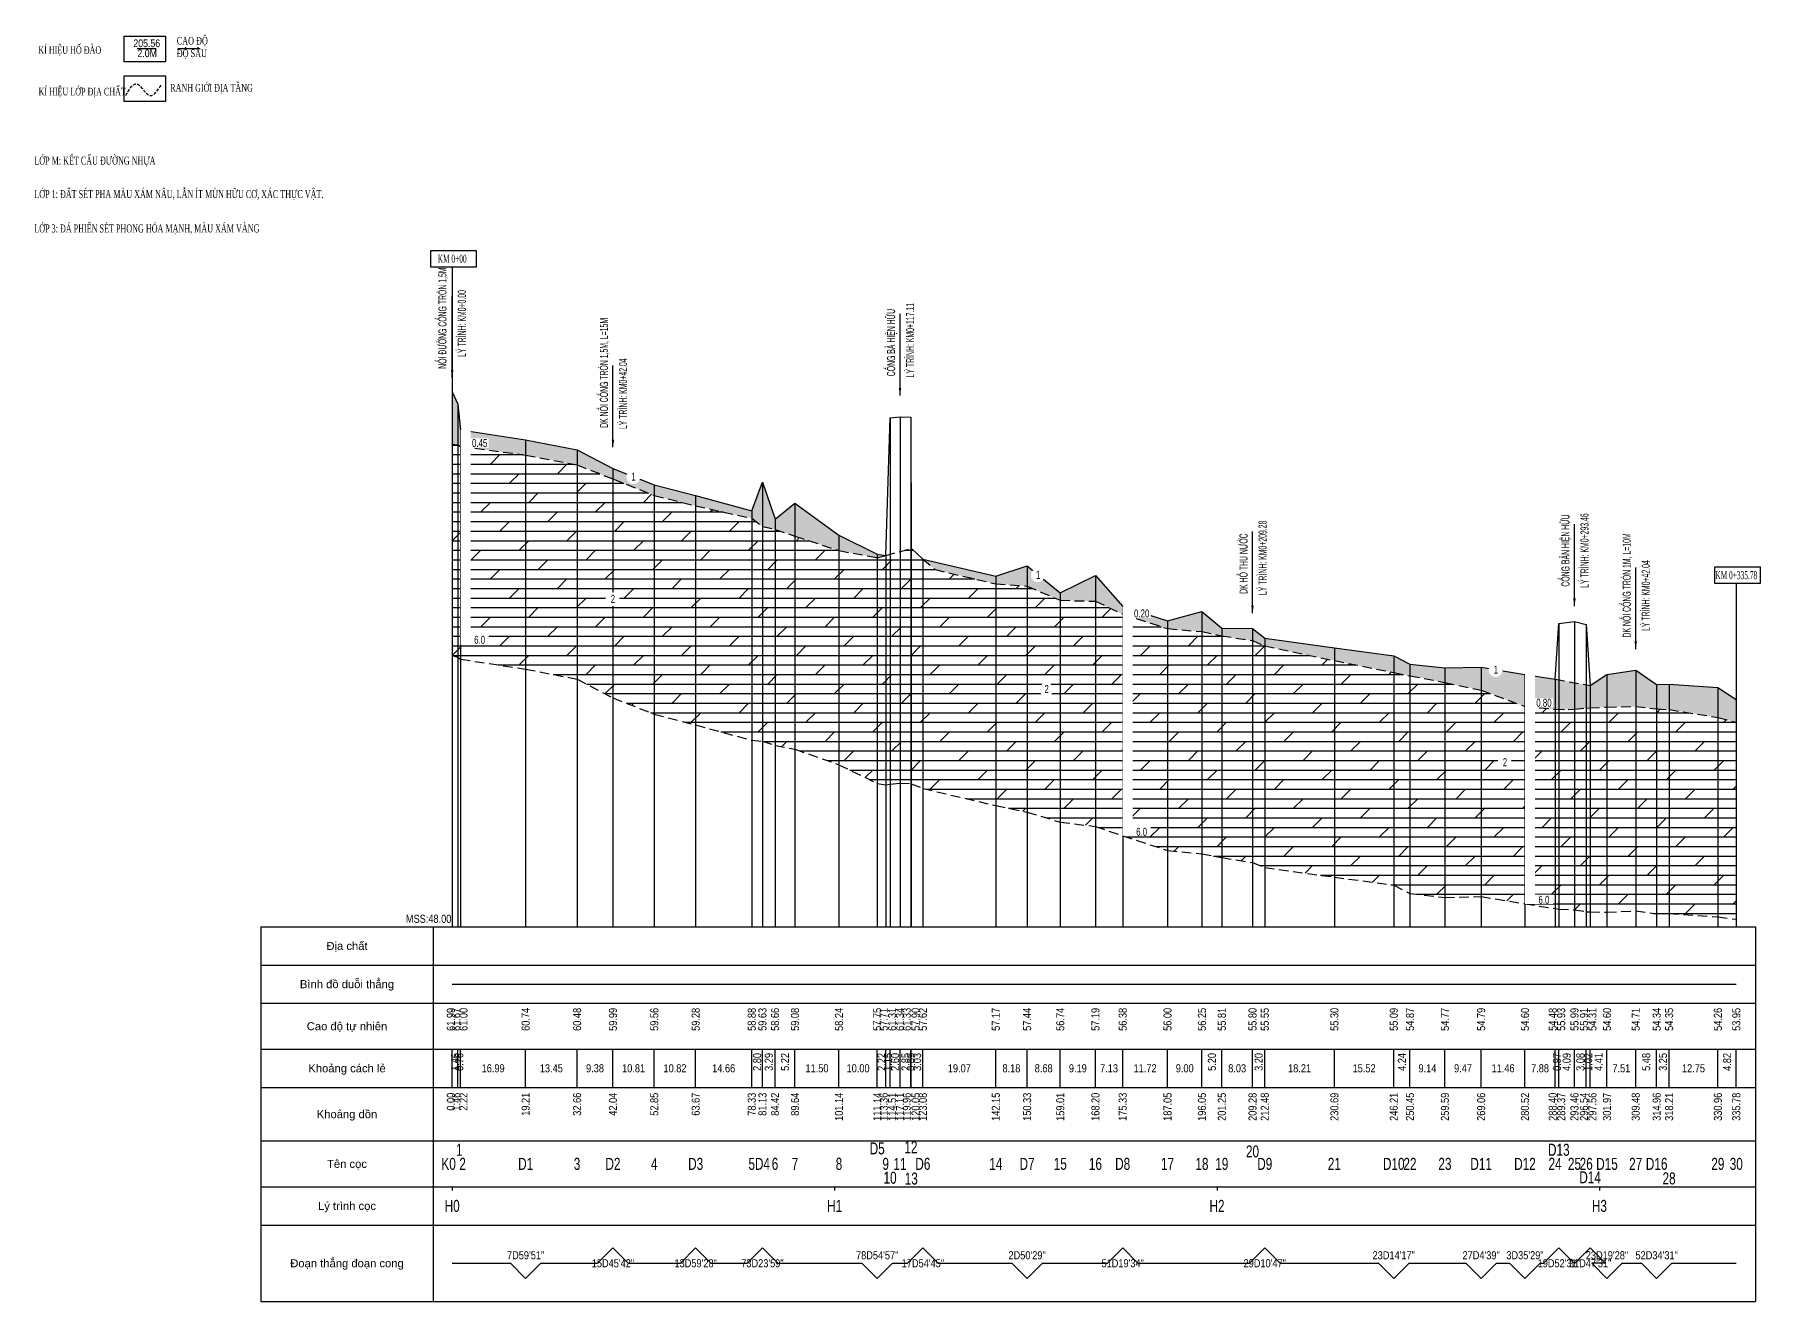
# Model space of a CAD drawing. Header units: metres. Extents: x 2360 to 4597, y 3667 to 5085.
# Drawn here: x 3436.4 to 3887.8, y 4629.7 to 4961 of the extents above; entities that cross this region are included whole.
import ezdxf
from ezdxf.enums import TextEntityAlignment as Align

# ---------------------------------------------------------------- set-up
doc = ezdxf.new("R2010")
doc.units = ezdxf.units.M
doc.header["$MEASUREMENT"] = 0
doc.set_wipeout_variables(frame=1)
doc.linetypes.add('DASHED', pattern=[0.75, 0.5, -0.25])
doc.linetypes.add('HIDDEN', pattern=[0.375, 0.25, -0.125])
for name, color, linetype in [('DIA CHAT', 9, 'Continuous'), ('Dia-Chat', 8, 'Continuous'), ('DO', 1, 'Continuous'), ('DONG', 8, 'Continuous'), ('ENTKHIEULT', 3, 'Continuous'), ('Tieu-De', 4, 'Continuous'), ('XANH', 3, 'Continuous'), ('XANH_SAM', 5, 'Continuous')]:
    doc.layers.add(name, color=color, linetype=linetype)
doc.layers.add('T - Thay', color=255, linetype='Continuous', lineweight=18)
doc.styles.add('BINHDO', font='VHARIALN.TTF', dxfattribs={"width": 0.6})
doc.styles.add('in-dam', font='VHARIALN.TTF', dxfattribs={"width": 0.8, "height": 4.2})
doc.styles.add('NT-1', font='vntimeh.shx', dxfattribs={"width": 0.55})
doc.styles.get("Standard").update_dxf_attribs({"font": 'VHARIALN.TTF', "height": 2})
doc.styles.add('sty-1', font='VHARIALN.TTF', dxfattribs={"height": 4.2})
doc.styles.add('STYLE1', font='VNARIAL.TTF')
doc.styles.add('TDHEADER', font='VNARIAL.TTF', dxfattribs={"width": 0.7, "height": 2})
doc.dimstyles.get("Standard").update_dxf_attribs({"dimtxt": 0.18, "dimasz": 0.18, "dimexe": 0.18, "dimexo": 0.0625, "dimgap": 0.09, "dimtad": 0, "dimtih": 1, "dimtoh": 1, "dimdec": 4, "dimzin": 0, "dimdsep": 46, "dimtxsty": 'Standard', "dimcen": 0.09, "dimadec": 0, "dimazin": 0, "dimtfac": 1, "dimtdec": 4, "dimtofl": 0, "dimtmove": 0, "dimatfit": 3, "dimfxl": 1, "dimtolj": 1, "dimtzin": 0, "dimarcsym": 0})

msp = doc.modelspace()

# ---------------------------------------------------------------- hatches: boundary and pattern name
at = {"layer": 'Dia-Chat'}
h = msp.add_hatch(dxfattribs=at)
h.set_pattern_fill('GRASS', color=8, scale=1.5, style=0)
h.set_pattern_definition([(90, (3545.6581, 4853.8812), (-1.06066, 1.06066), [0.28125, -1.84007]), (45, (3545.658, 4853.8812), (-1.06066, 1.06066), [0.28125, -1.21875]), (135, (3545.658, 4853.8812), (-1.06066, -1.06066), [0.28125, -1.21875])])
h.paths.add_polyline_path([(3646.798, 4826.054), (3656.798, 4824.203), (3659.018, 4824.754), (3656.798, 4825.154), (3646.798, 4830.054), (3635.298, 4838.454), (3630.078, 4834.254), (3626.788, 4843.954), (3623.988, 4836.454), (3609.328, 4840.454), (3598.508, 4843.254), (3587.698, 4847.554), (3578.318, 4852.454), (3564.868, 4855.054), (3547.878, 4857.654), (3547.118, 4864.354), (3545.658, 4867.554), (3545.658, 4853.881), (3547.118, 4853.681), (3547.878, 4853.305), (3564.868, 4851.054), (3578.318, 4848.454), (3587.698, 4844.806), (3598.508, 4840.49), (3609.328, 4837.774), (3623.988, 4834.502), (3626.788, 4832.393), (3630.078, 4831.612), (3635.298, 4829.849)])
h = msp.add_hatch(dxfattribs=at)
h.set_pattern_fill('DOLMIT', color=8, scale=10, style=0)
h.set_pattern_definition([(0, (3545.658, 4798.6522), (0, 2.5), []), (45, (3545.658, 4798.652), (-5, 5), [3.53553, -7.07108])])
h.paths.add_polyline_path([(3687.808, 4759.354), (3695.988, 4757.64), (3704.668, 4755.054), (3713.858, 4753.915), (3720.988, 4751.454), (3732.708, 4747.654), (3741.708, 4746.722), (3746.908, 4745.754), (3754.938, 4744.473), (3758.138, 4743.154), (3776.348, 4740.654), (3791.868, 4738.554), (3796.108, 4736.354), (3805.248, 4735.354), (3814.718, 4735.554), (3826.178, 4733.654), (3834.058, 4732.454), (3835.028, 4732.232), (3839.118, 4732.126), (3842.198, 4731.601), (3843.218, 4731.541), (3847.628, 4731.476), (3855.138, 4731.842), (3860.618, 4731.054), (3863.868, 4731.154), (3876.618, 4730.254), (3881.438, 4729.612), (3881.438, 4781.154), (3876.618, 4782.444), (3863.868, 4784.471), (3860.618, 4784.704), (3855.138, 4785.264), (3847.628, 4785.143), (3843.218, 4784.896), (3842.198, 4784.844), (3839.118, 4784.619), (3837.515, 4784.521), (3834.058, 4784.556), (3826.178, 4785.306), (3814.718, 4789.554), (3805.248, 4791.561), (3796.108, 4793.299), (3791.868, 4794.195), (3776.348, 4797.271), (3758.138, 4801.154), (3754.938, 4802.523), (3746.908, 4803.754), (3741.708, 4804.874), (3732.708, 4805.654), (3720.988, 4809.454), (3713.858, 4812.813), (3704.668, 4813.054), (3695.988, 4816.749), (3687.808, 4817.354), (3671.917, 4821.104), (3668.738, 4823.854), (3665.708, 4826.654), (3659.018, 4824.754), (3656.798, 4824.203), (3646.798, 4826.054), (3635.298, 4829.849), (3630.078, 4831.612), (3626.788, 4832.393), (3623.988, 4834.502), (3609.328, 4837.774), (3598.508, 4840.49), (3587.698, 4844.806), (3578.318, 4848.454), (3564.868, 4851.054), (3547.878, 4853.305), (3547.118, 4853.681), (3545.658, 4853.881), (3545.658, 4798.652), (3547.118, 4798.172), (3547.878, 4797.654), (3564.868, 4795.054), (3578.318, 4792.454), (3587.698, 4787.554), (3598.508, 4783.254), (3609.328, 4780.454), (3623.988, 4776.454), (3626.788, 4776.216), (3630.078, 4775.059), (3635.298, 4774.105), (3646.798, 4770.054), (3656.798, 4765.154), (3659.018, 4764.754), (3660.168, 4764.996), (3662.768, 4765.253), (3665.62, 4765.124), (3668.738, 4763.854)])
h = msp.add_hatch(dxfattribs=at)
h.set_pattern_fill('GRASS', color=8, scale=1.5, style=0)
h.paths.add_polyline_path([(3834.058, 4792.454), (3826.178, 4793.654), (3814.718, 4795.554), (3805.248, 4795.354), (3796.108, 4796.354), (3791.868, 4798.554), (3776.348, 4800.654), (3758.138, 4803.154), (3754.938, 4805.654), (3746.908, 4805.754), (3741.708, 4810.154), (3732.708, 4807.654), (3720.988, 4811.454), (3713.858, 4819.554), (3704.668, 4815.054), (3695.988, 4822.054), (3687.808, 4819.354), (3668.738, 4823.854), (3671.917, 4821.104), (3687.808, 4817.354), (3695.988, 4816.749), (3704.668, 4813.054), (3713.858, 4812.813), (3720.988, 4809.454), (3732.708, 4805.654), (3741.708, 4804.874), (3746.908, 4803.754), (3754.938, 4802.523), (3758.138, 4801.154), (3776.348, 4797.271), (3791.868, 4794.195), (3796.108, 4793.299), (3805.248, 4791.561), (3814.718, 4789.554), (3826.178, 4785.306), (3834.058, 4784.556), (3837.515, 4784.521), (3839.118, 4784.619), (3842.198, 4784.844), (3843.218, 4784.896), (3847.628, 4785.143), (3855.138, 4785.264), (3860.618, 4784.704), (3863.868, 4784.471), (3876.618, 4782.444), (3881.438, 4781.154), (3881.438, 4787.154), (3876.618, 4790.254), (3863.868, 4791.154), (3860.618, 4791.054), (3855.138, 4794.754), (3847.628, 4793.654), (3843.218, 4790.754)])

# ---------------------------------------------------------------- linework, layer by layer
at = {"layer": 'Dia-Chat', "color": 4}
for points in [[(3459.845, 4960.582), (3470.7, 4960.582), (3470.7, 4953.898), (3459.845, 4953.898)], [(3459.845, 4950.203), (3470.7, 4950.203), (3470.7, 4943.518), (3459.845, 4943.518)]]:
    msp.add_lwpolyline(points, close=True, dxfattribs=at)
at = {"layer": 'Dia-Chat'}
msp.add_lwpolyline([(3463.26, 4957.418), (3468.255, 4957.418)], dxfattribs=at)
at = {"layer": 'Dia-Chat', "color": 4}
msp.add_lwpolyline([(3473.954, 4957.373), (3479.746, 4957.373)], dxfattribs=at)
at = {"layer": 'Dia-Chat', "color": 1}
msp.add_lwpolyline([(3545.658, 4867.554), (3547.118, 4864.354), (3547.118, 4864.354), (3547.878, 4857.654), (3547.878, 4857.654), (3564.868, 4855.054), (3564.868, 4855.054), (3578.318, 4852.454), (3578.318, 4852.454), (3587.698, 4847.554), (3587.698, 4847.554), (3598.508, 4843.254), (3598.508, 4843.254), (3609.328, 4840.454), (3609.328, 4840.454), (3623.988, 4836.454), (3623.988, 4836.454), (3626.788, 4843.954), (3626.788, 4843.954), (3630.078, 4834.254), (3630.078, 4834.254), (3635.298, 4838.454), (3635.298, 4838.454), (3646.798, 4830.054), (3646.798, 4830.054), (3656.798, 4825.154), (3656.798, 4825.154), (3659.018, 4824.754), (3659.018, 4824.754), (3660.168, 4860.754), (3660.168, 4860.754), (3662.768, 4861.054), (3662.768, 4861.054), (3665.618, 4860.954), (3665.618, 4860.954), (3665.708, 4826.654), (3665.708, 4826.654), (3668.738, 4823.854), (3668.738, 4823.854), (3687.808, 4819.354), (3687.808, 4819.354), (3695.988, 4822.054), (3695.988, 4822.054), (3704.668, 4815.054), (3704.668, 4815.054), (3713.858, 4819.554), (3713.858, 4819.554), (3720.988, 4811.454), (3720.988, 4811.454), (3732.708, 4807.654), (3732.708, 4807.654), (3741.708, 4810.154), (3741.708, 4810.154), (3746.908, 4805.754), (3746.908, 4805.754), (3754.938, 4805.654), (3754.938, 4805.654), (3758.138, 4803.154), (3758.138, 4803.154), (3776.348, 4800.654), (3776.348, 4800.654), (3791.868, 4798.554), (3791.868, 4798.554), (3796.108, 4796.354), (3796.108, 4796.354), (3805.248, 4795.354), (3805.248, 4795.354), (3814.718, 4795.554), (3814.718, 4795.554), (3826.178, 4793.654), (3826.178, 4793.654), (3834.058, 4792.454), (3834.058, 4792.454), (3835.028, 4806.954), (3835.028, 4806.954), (3839.118, 4807.554), (3839.118, 4807.554), (3842.198, 4806.754), (3842.198, 4806.754), (3843.218, 4790.754), (3843.218, 4790.754), (3847.628, 4793.654), (3847.628, 4793.654), (3855.138, 4794.754), (3855.138, 4794.754), (3860.618, 4791.054), (3860.618, 4791.054), (3863.868, 4791.154), (3863.868, 4791.154), (3876.618, 4790.254), (3876.618, 4790.254), (3881.438, 4787.154)], dxfattribs=at)
at = {"layer": 'Dia-Chat', "color": 8, "linetype": 'HIDDEN', "ltscale": 10}
for points in [[(3545.658, 4853.881), (3547.118, 4853.681), (3547.118, 4853.681), (3547.878, 4853.305), (3547.878, 4853.305), (3564.868, 4851.054), (3564.868, 4851.054), (3578.318, 4848.454), (3578.318, 4848.454), (3587.698, 4844.806), (3587.698, 4844.806), (3598.508, 4840.49), (3598.508, 4840.49), (3609.328, 4837.774), (3609.328, 4837.774), (3623.988, 4834.502), (3623.988, 4834.502), (3626.788, 4832.393), (3626.788, 4832.393), (3630.078, 4831.612), (3630.078, 4831.612), (3635.298, 4829.849), (3635.298, 4829.849), (3646.798, 4826.054), (3646.798, 4826.054), (3656.798, 4824.203), (3656.798, 4824.203), (3659.018, 4824.754)], [(3659.018, 4824.754), (3665.708, 4826.654)], [(3668.738, 4823.854), (3668.738, 4823.854), (3671.917, 4821.104), (3671.917, 4821.104), (3687.808, 4817.354), (3687.808, 4817.354), (3695.988, 4816.749), (3695.988, 4816.749), (3704.668, 4813.054), (3704.668, 4813.054), (3713.858, 4812.813), (3713.858, 4812.813), (3720.988, 4809.454), (3720.988, 4809.454), (3732.708, 4805.654), (3732.708, 4805.654), (3741.708, 4804.874), (3741.708, 4804.874), (3746.908, 4803.754), (3746.908, 4803.754), (3754.938, 4802.523), (3754.938, 4802.523), (3758.138, 4801.154), (3758.138, 4801.154), (3776.348, 4797.271), (3776.348, 4797.271), (3791.868, 4794.195), (3791.868, 4794.195), (3796.108, 4793.299), (3796.108, 4793.299), (3805.248, 4791.561), (3814.718, 4789.554), (3814.718, 4789.554), (3826.178, 4785.306), (3826.178, 4785.306), (3834.058, 4784.556), (3834.058, 4784.556), (3837.515, 4784.521), (3837.515, 4784.521), (3839.118, 4784.619), (3839.118, 4784.619), (3842.198, 4784.844), (3842.198, 4784.844), (3843.218, 4784.896), (3843.218, 4784.896), (3847.628, 4785.143), (3847.628, 4785.143), (3855.138, 4785.264), (3855.138, 4785.264), (3860.618, 4784.704), (3860.618, 4784.704), (3863.868, 4784.471), (3863.868, 4784.471), (3876.618, 4782.444), (3876.618, 4782.444), (3881.438, 4781.154)], [(3545.658, 4798.652), (3547.118, 4798.172), (3547.118, 4798.172), (3547.878, 4797.654), (3547.878, 4797.654), (3564.868, 4795.054), (3564.868, 4795.054), (3578.318, 4792.454), (3578.318, 4792.454), (3587.698, 4787.554), (3587.698, 4787.554), (3598.508, 4783.254), (3598.508, 4783.254), (3609.328, 4780.454), (3609.328, 4780.454), (3623.988, 4776.454), (3623.988, 4776.454), (3626.788, 4776.216), (3626.788, 4776.216), (3630.078, 4775.059), (3630.078, 4775.059), (3635.298, 4774.105), (3635.298, 4774.105), (3646.798, 4770.054), (3646.798, 4770.054), (3656.798, 4765.154), (3656.798, 4765.154), (3659.018, 4764.754), (3659.018, 4764.754), (3660.168, 4764.996), (3660.168, 4764.996), (3662.768, 4765.253), (3662.768, 4765.253), (3665.618, 4765.124), (3665.618, 4765.124), (3665.708, 4765.088), (3665.708, 4765.088), (3668.738, 4763.854), (3668.738, 4763.854), (3687.808, 4759.354), (3687.808, 4759.354), (3695.988, 4757.64), (3695.988, 4757.64), (3704.668, 4755.054), (3704.668, 4755.054), (3713.858, 4753.915), (3713.858, 4753.915), (3720.988, 4751.454), (3720.988, 4751.454), (3732.708, 4747.654), (3732.708, 4747.654), (3741.708, 4746.722), (3741.708, 4746.722), (3746.908, 4745.754), (3746.908, 4745.754), (3754.938, 4744.473), (3754.938, 4744.473), (3758.138, 4743.154), (3758.138, 4743.154), (3776.348, 4740.654), (3776.348, 4740.654), (3791.868, 4738.554), (3791.868, 4738.554), (3796.108, 4736.354), (3796.108, 4736.354), (3805.248, 4735.354), (3805.248, 4735.354), (3814.718, 4735.554), (3814.718, 4735.554), (3826.178, 4733.654), (3826.178, 4733.654), (3834.058, 4732.454), (3834.058, 4732.454), (3835.028, 4732.232), (3835.028, 4732.232), (3839.118, 4732.126), (3839.118, 4732.126), (3842.198, 4731.601), (3842.198, 4731.601), (3843.218, 4731.541), (3843.218, 4731.541), (3847.628, 4731.476), (3847.628, 4731.476), (3855.138, 4731.842), (3855.138, 4731.842), (3860.618, 4731.054), (3860.618, 4731.054), (3863.868, 4731.154), (3863.868, 4731.154), (3876.618, 4730.254), (3876.618, 4730.254), (3881.438, 4729.612)], [(3834.058, 4792.454), (3843.218, 4790.754)]]:
    msp.add_lwpolyline(points, dxfattribs=at)
at = {"layer": 'Dia-Chat', "color": 30, "linetype": 'DASHED', "ltscale": 1.5}
msp.add_spline([(3460.303, 4945.116), (3463.23, 4948.107), (3466.489, 4945.116), (3469.682, 4948.041)], degree=3, dxfattribs=at)
at = {"layer": 'DO', "color": 1}
msp.add_line((3545.658, 4712.654), (3881.438, 4712.654), dxfattribs=at)
at = {"layer": 'DONG', "color": 8}
for p, q in [((3545.658, 4867.554), (3545.658, 4727.654)), ((3547.118, 4864.354), (3547.118, 4727.654)), ((3660.168, 4860.754), (3660.168, 4727.654)), ((3662.768, 4861.054), (3662.768, 4727.654)), ((3665.618, 4860.954), (3665.618, 4727.654)), ((3547.878, 4857.654), (3547.878, 4727.654)), ((3564.868, 4855.054), (3564.868, 4727.654)), ((3578.318, 4852.454), (3578.318, 4727.654)), ((3587.698, 4847.554), (3587.698, 4727.654)), ((3598.508, 4843.254), (3598.508, 4727.654)), ((3626.788, 4843.954), (3626.788, 4727.654)), ((3609.328, 4840.454), (3609.328, 4727.654)), ((3635.298, 4838.454), (3635.298, 4727.654)), ((3623.988, 4836.454), (3623.988, 4727.654)), ((3630.078, 4834.254), (3630.078, 4727.654)), ((3646.798, 4830.054), (3646.798, 4727.654)), ((3656.798, 4825.154), (3656.798, 4727.654)), ((3659.018, 4824.754), (3659.018, 4727.654)), ((3665.708, 4826.654), (3665.708, 4727.654)), ((3668.738, 4823.854), (3668.738, 4727.654)), ((3695.988, 4822.054), (3695.988, 4727.654)), ((3687.808, 4819.354), (3687.808, 4727.654)), ((3713.858, 4819.554), (3713.858, 4727.654)), ((3704.668, 4815.054), (3704.668, 4727.654)), ((3720.988, 4811.454), (3720.988, 4727.654)), ((3732.708, 4807.654), (3732.708, 4727.654)), ((3741.708, 4810.154), (3741.708, 4727.654)), ((3835.028, 4806.954), (3835.028, 4727.654)), ((3839.118, 4807.554), (3839.118, 4727.654)), ((3842.198, 4806.754), (3842.198, 4727.654)), ((3746.908, 4805.754), (3746.908, 4727.654)), ((3754.938, 4805.654), (3754.938, 4727.654)), ((3758.138, 4803.154), (3758.138, 4727.654)), ((3776.348, 4800.654), (3776.348, 4727.654)), ((3791.868, 4798.554), (3791.868, 4727.654)), ((3796.108, 4796.354), (3796.108, 4727.654)), ((3805.248, 4795.354), (3805.248, 4727.654)), ((3814.718, 4795.554), (3814.718, 4727.654)), ((3826.178, 4793.654), (3826.178, 4727.654)), ((3847.628, 4793.654), (3847.628, 4727.654)), ((3855.138, 4794.754), (3855.138, 4727.654)), ((3834.058, 4792.454), (3834.058, 4727.654)), ((3843.218, 4790.754), (3843.218, 4727.654)), ((3860.618, 4791.054), (3860.618, 4727.654)), ((3863.868, 4791.154), (3863.868, 4727.654)), ((3876.618, 4790.254), (3876.618, 4727.654)), ((3881.438, 4787.154), (3881.438, 4727.654))]:
    msp.add_line(p, q, dxfattribs=at)
at = {"layer": 'ENTKHIEULT'}
for p, q in [((3545.658, 4900.294), (3545.658, 4796.695)), ((3881.438, 4817.532), (3881.438, 4727.654))]:
    msp.add_line(p, q, dxfattribs=at)
for points in [[(3551.985, 4900.294), (3551.985, 4904.494), (3540.001, 4904.494), (3540.001, 4900.294)], [(3887.765, 4817.532), (3887.765, 4821.732), (3875.781, 4821.732), (3875.781, 4817.532)]]:
    msp.add_lwpolyline(points, close=True, dxfattribs=at)
at = {"layer": 'XANH', "color": 3}
for p, q in [((3495.658, 4727.654), (3886.438, 4727.654)), ((3495.658, 4727.654), (3886.438, 4727.654)), ((3495.658, 4727.654), (3495.658, 4629.654)), ((3540.658, 4727.654), (3540.658, 4629.654)), ((3886.438, 4727.654), (3886.438, 4629.654)), ((3495.658, 4717.654), (3886.438, 4717.654)), ((3495.658, 4707.654), (3886.438, 4707.654)), ((3495.658, 4695.654), (3886.438, 4695.654)), ((3545.658, 4685.654), (3545.658, 4695.654)), ((3547.118, 4685.654), (3547.118, 4695.654)), ((3547.878, 4685.654), (3547.878, 4695.654)), ((3564.868, 4685.654), (3564.868, 4695.654)), ((3578.318, 4685.654), (3578.318, 4695.654)), ((3587.698, 4685.654), (3587.698, 4695.654)), ((3598.508, 4685.654), (3598.508, 4695.654)), ((3609.328, 4685.654), (3609.328, 4695.654)), ((3623.988, 4685.654), (3623.988, 4695.654)), ((3626.788, 4685.654), (3626.788, 4695.654)), ((3630.078, 4685.654), (3630.078, 4695.654)), ((3635.298, 4685.654), (3635.298, 4695.654)), ((3646.798, 4685.654), (3646.798, 4695.654)), ((3656.798, 4685.654), (3656.798, 4695.654)), ((3659.018, 4685.654), (3659.018, 4695.654)), ((3660.168, 4685.654), (3660.168, 4695.654)), ((3662.768, 4685.654), (3662.768, 4695.654)), ((3665.618, 4685.654), (3665.618, 4695.654)), ((3665.708, 4685.654), (3665.708, 4695.654)), ((3668.738, 4685.654), (3668.738, 4695.654)), ((3687.808, 4685.654), (3687.808, 4695.654)), ((3695.988, 4685.654), (3695.988, 4695.654)), ((3704.668, 4685.654), (3704.668, 4695.654)), ((3713.858, 4685.654), (3713.858, 4695.654)), ((3720.988, 4685.654), (3720.988, 4695.654)), ((3732.708, 4685.654), (3732.708, 4695.654)), ((3741.708, 4685.654), (3741.708, 4695.654)), ((3746.908, 4685.654), (3746.908, 4695.654)), ((3754.938, 4685.654), (3754.938, 4695.654)), ((3758.138, 4685.654), (3758.138, 4695.654)), ((3776.348, 4685.654), (3776.348, 4695.654)), ((3791.868, 4685.654), (3791.868, 4695.654)), ((3796.108, 4685.654), (3796.108, 4695.654)), ((3805.248, 4685.654), (3805.248, 4695.654)), ((3814.718, 4685.654), (3814.718, 4695.654)), ((3826.178, 4685.654), (3826.178, 4695.654)), ((3834.058, 4685.654), (3834.058, 4695.654)), ((3835.028, 4685.654), (3835.028, 4695.654)), ((3839.118, 4685.654), (3839.118, 4695.654)), ((3842.198, 4685.654), (3842.198, 4695.654)), ((3843.218, 4685.654), (3843.218, 4695.654)), ((3847.628, 4685.654), (3847.628, 4695.654)), ((3855.138, 4685.654), (3855.138, 4695.654)), ((3860.618, 4685.654), (3860.618, 4695.654)), ((3863.868, 4685.654), (3863.868, 4695.654)), ((3876.618, 4685.654), (3876.618, 4695.654)), ((3881.438, 4685.654), (3881.438, 4695.654)), ((3495.658, 4685.654), (3886.438, 4685.654)), ((3495.658, 4671.654), (3886.438, 4671.654)), ((3495.658, 4659.654), (3886.438, 4659.654)), ((3495.658, 4649.654), (3886.438, 4649.654)), ((3495.658, 4629.654), (3886.438, 4629.654))]:
    msp.add_line(p, q, dxfattribs=at)
msp.add_lwpolyline([(3495.658, 4727.654), (3495.658, 4717.654), (3495.658, 4707.654), (3495.658, 4695.654), (3495.658, 4685.654), (3495.658, 4671.654), (3495.658, 4659.654), (3495.658, 4649.654), (3495.658, 4629.654)], dxfattribs=at)
at = {"layer": 'XANH_SAM'}
for p, q in [((3545.658, 4659.654), (3545.658, 4658.654)), ((3645.658, 4659.654), (3645.658, 4658.654)), ((3745.658, 4659.654), (3745.658, 4658.654)), ((3845.658, 4659.654), (3845.658, 4658.654))]:
    msp.add_line(p, q, dxfattribs=at)
at = {"layer": 'XANH_SAM', "color": 5}
msp.add_lwpolyline([(3545.658, 4639.654), (3545.658, 4639.654), (3560.868, 4639.654), (3564.868, 4635.654), (3568.868, 4639.654), (3583.698, 4639.654), (3587.698, 4643.654), (3591.698, 4639.654), (3605.328, 4639.654), (3609.328, 4643.654), (3613.328, 4639.654), (3622.788, 4639.654), (3626.788, 4643.654), (3630.788, 4639.654), (3652.798, 4639.654), (3656.798, 4635.654), (3660.798, 4639.654), (3664.738, 4639.654), (3668.738, 4643.654), (3672.738, 4639.654), (3691.988, 4639.654), (3695.988, 4635.654), (3699.988, 4639.654), (3716.988, 4639.654), (3720.988, 4643.654), (3724.988, 4639.654), (3754.138, 4639.654), (3758.138, 4643.654), (3762.138, 4639.654), (3787.868, 4639.654), (3791.868, 4635.654), (3795.868, 4639.654), (3810.718, 4639.654), (3814.718, 4635.654), (3818.718, 4639.654), (3822.178, 4639.654), (3826.178, 4635.654), (3830.178, 4639.654), (3831.028, 4639.654), (3835.028, 4643.654), (3839.028, 4639.654), (3839.218, 4639.654), (3843.218, 4643.654), (3847.218, 4639.654), (3843.628, 4639.654), (3847.628, 4635.654), (3851.628, 4639.654), (3856.618, 4639.654), (3860.618, 4635.654), (3864.618, 4639.654), (3881.438, 4639.654), (3881.438, 4639.654)], dxfattribs=at)

# ---------------------------------------------------------------- texts
at = {"layer": 'Dia-Chat', "color": 4, "style": 'NT-1', "width": 0.6}
for s, p in [('kÝ hiÖu hè ®µo', (3437.44, 4955.996)), ('kÝ hiÖu líp ®Þa chÊt', (3437.495, 4945.117))]:
    msp.add_text(s, height=2, dxfattribs=at).set_placement(p)
msp.add_text('ranh giíi ®Þa tÇng', height=2, dxfattribs=at).set_placement((3482.741, 4947.219), align=Align.MIDDLE)
at = {"layer": 'Dia-Chat', "color": 4, "style": 'NT-1', "width": 0.55}
for s, p in [('líp m: kÕt cÊu §¦êNG nhùa', (3436.396, 4929.108)), ('LíP 1: ®Êt sÐt pha mµu X¸M N¢U, lÉn Ýt MïN H÷u C¥, X¸C THùC VËT.', (3436.396, 4920.366)), ('líp 3: ®¸ phiÕn sÐt phong hãa m¹nh, mµu x¸m vµng', (3436.396, 4911.376))]:
    msp.add_text(s, height=2.1, dxfattribs=at).set_placement(p, align=Align.TOP_LEFT)
at = {"layer": 'Dia-Chat', "color": 4, "char_height": 2, "width": 57.11592, "attachment_point": 1, "line_spacing_factor": 0.6, "style": 'NT-1'}
for s, insert in [('{\\W0.7;cao ®é}', (3473.638, 4960.423)), ('{\\W0.7;®é s©u}', (3473.638, 4957.141))]:
    msp.add_mtext(s, dxfattribs=dict(at, insert=insert))
at = {"layer": 'Dia-Chat', "color": 4, "char_height": 2, "width": 57.11592, "attachment_point": 1, "style": 'sty-1'}
for s, insert in [('205.56', (3462.293, 4959.749)), ('2.0m', (3463.356, 4957.132))]:
    msp.add_mtext(s, dxfattribs=dict(at, insert=insert))
at = {"layer": 'ENTKHIEULT', "style": 'NT-1', "width": 0.5}
for s, p in [('Km 0+00', (3545.658, 4902.394)), ('Km 0+335.78', (3881.438, 4819.632))]:
    msp.add_text(s, height=2.1, dxfattribs=at).set_placement(p, align=Align.MIDDLE)
at = {"layer": 'T - Thay', "color": 140, "style": 'BINHDO', "width": 0.6}
for s, p in [('NèI §¦êNG CèNG TRßN 1,5M', (3544.153, 4873.612, -1203.64)), ('Lý TR×NH: kM0+0.00', (3549.236, 4876.731, -1203.64)), ('CèNG B¶ HIÖN H÷U', (3661.465, 4871.667, -1203.64)), ('Lý TR×NH: kM0+117.11', (3666.447, 4871.35, -1203.64)), ('DK NèI CèNG TRßN 1,5M, L=15M', (3586.395, 4858.167, -1203.64)), ('Lý TR×NH: kM0+42.04', (3591.377, 4857.85, -1203.64)), ('Lý TR×NH: kM0+209.28', (3758.617, 4814.422, -1202.64)), ('CèNG B¶N HIÖN H÷U ', (3837.815, 4816.64, -1203.64)), ('Lý TR×NH: kM0+293.46', (3842.797, 4816.322, -1203.64)), ('DK Hè THU N¦íC', (3753.635, 4814.74, -1202.64)), ('DK NèI CèNG TRßN 1M, L=10M', (3853.835, 4803.325, -1203.64)), ('Lý TR×NH: kM0+42.04', (3858.817, 4805.05, -1203.64))]:
    msp.add_text(s, height=2.1, rotation=90, dxfattribs=at).set_placement(p)
at = {"layer": 'Tieu-De', "style": 'STYLE1'}
for s, p in [('§Þa chÊt', (3518.158, 4722.654)), ('B×nh ®å duçi th¼ng', (3518.158, 4712.654)), ('Cao ®é tù nhiªn', (3518.158, 4701.654)), ('Kho¶ng c¸ch lÎ', (3518.158, 4690.654)), ('Kho¶ng dån', (3518.158, 4678.654)), ('Tªn cäc', (3518.158, 4665.654)), ('Lý tr×nh cäc', (3518.158, 4654.654)), ('§o¹n th¼ng ®o¹n cong', (3518.158, 4639.654))]:
    msp.add_text(s, height=2.1, dxfattribs=at).set_placement(p, align=Align.MIDDLE_CENTER)
at = {"layer": 'XANH'}
msp.add_text('MSS:48.00', height=2.1, dxfattribs=at).set_placement((3545.448, 4728.704), align=Align.RIGHT)
for s, p in [('61.99', (3545.306, 4706.454)), ('61.67', (3546.733, 4706.454)), ('61.00', (3548.615, 4706.454)), ('60.74', (3564.868, 4706.454)), ('60.48', (3578.318, 4706.454)), ('59.99', (3587.698, 4706.454)), ('59.56', (3598.508, 4706.454)), ('59.28', (3609.328, 4706.454)), ('58.88', (3623.988, 4706.454)), ('59.63', (3626.788, 4706.454)), ('58.66', (3630.078, 4706.454)), ('59.08', (3635.298, 4706.454)), ('58.24', (3646.798, 4706.454)), ('57.75', (3656.798, 4706.454)), ('57.71', (3658.496, 4706.454)), ('61.31', (3660.691, 4706.454)), ('61.34', (3662.768, 4706.454)), ('61.33', (3664.513, 4706.454)), ('57.90', (3666.814, 4706.454)), ('57.62', (3668.738, 4706.454)), ('57.17', (3687.808, 4706.454)), ('57.44', (3695.988, 4706.454)), ('56.74', (3704.668, 4706.454)), ('57.19', (3713.858, 4706.454)), ('56.38', (3720.988, 4706.454)), ('56.00', (3732.708, 4706.454)), ('56.25', (3741.708, 4706.454)), ('55.81', (3746.908, 4706.454)), ('55.80', (3754.938, 4706.454)), ('55.55', (3758.138, 4706.454)), ('55.30', (3776.348, 4706.454)), ('55.09', (3791.868, 4706.454)), ('54.87', (3796.108, 4706.454)), ('54.77', (3805.248, 4706.454)), ('54.79', (3814.718, 4706.454)), ('54.60', (3826.178, 4706.454)), ('54.48', (3833.437, 4706.454)), ('55.93', (3835.65, 4706.454)), ('55.99', (3839.118, 4706.454)), ('55.91', (3841.604, 4706.454)), ('54.31', (3843.812, 4706.454)), ('54.60', (3847.628, 4706.454)), ('54.71', (3855.138, 4706.454)), ('54.34', (3860.618, 4706.454)), ('54.35', (3863.868, 4706.454)), ('54.26', (3876.618, 4706.454)), ('53.95', (3881.438, 4706.454)), ('1.46', (3546.388, 4694.654)), ('0.76', (3547.498, 4694.654)), ('2.80', (3625.388, 4694.654)), ('3.29', (3628.433, 4694.654)), ('5.22', (3632.688, 4694.654)), ('2.22', (3657.908, 4694.654)), ('1.15', (3659.593, 4694.654)), ('2.60', (3661.468, 4694.654)), ('2.85', (3664.193, 4694.654)), ('0.09', (3665.663, 4694.654)), ('3.03', (3667.223, 4694.654)), ('5.20', (3744.308, 4694.654)), ('3.20', (3756.538, 4694.654)), ('4.24', (3793.988, 4694.654)), ('0.97', (3834.543, 4694.654)), ('4.09', (3837.073, 4694.654)), ('3.08', (3840.658, 4694.654)), ('1.02', (3842.708, 4694.654)), ('4.41', (3845.423, 4694.654)), ('5.48', (3857.878, 4694.654)), ('3.25', (3862.243, 4694.654)), ('4.82', (3879.028, 4694.654)), ('0.00', (3545.306, 4684.254)), ('1.46', (3546.733, 4684.254)), ('2.22', (3548.615, 4684.254)), ('19.21', (3564.868, 4684.254)), ('32.66', (3578.318, 4684.254)), ('42.04', (3587.698, 4684.254)), ('52.85', (3598.508, 4684.254)), ('63.67', (3609.328, 4684.254)), ('78.33', (3623.988, 4684.254)), ('81.13', (3626.788, 4684.254)), ('84.42', (3630.078, 4684.254)), ('89.64', (3635.298, 4684.254)), ('101.14', (3646.798, 4684.254)), ('111.14', (3656.798, 4684.254)), ('113.36', (3658.496, 4684.254)), ('114.51', (3660.691, 4684.254)), ('117.11', (3662.768, 4684.254)), ('119.96', (3664.513, 4684.254)), ('120.05', (3666.814, 4684.254)), ('123.08', (3668.738, 4684.254)), ('142.15', (3687.808, 4684.254)), ('150.33', (3695.988, 4684.254)), ('159.01', (3704.668, 4684.254)), ('168.20', (3713.858, 4684.254)), ('175.33', (3720.988, 4684.254)), ('187.05', (3732.708, 4684.254)), ('196.05', (3741.708, 4684.254)), ('201.25', (3746.908, 4684.254)), ('209.28', (3754.938, 4684.254)), ('212.48', (3758.138, 4684.254)), ('230.69', (3776.348, 4684.254)), ('246.21', (3791.868, 4684.254)), ('250.45', (3796.108, 4684.254)), ('259.59', (3805.248, 4684.254)), ('269.06', (3814.718, 4684.254)), ('280.52', (3826.178, 4684.254)), ('288.40', (3833.437, 4684.254)), ('289.37', (3835.65, 4684.254)), ('293.46', (3839.118, 4684.254)), ('296.54', (3841.604, 4684.254)), ('297.56', (3843.812, 4684.254)), ('301.97', (3847.628, 4684.254)), ('309.48', (3855.138, 4684.254)), ('314.96', (3860.618, 4684.254)), ('318.21', (3863.868, 4684.254)), ('330.96', (3876.618, 4684.254)), ('335.78', (3881.438, 4684.254))]:
    msp.add_text(s, height=2.1, rotation=90, dxfattribs=at).set_placement(p, align=Align.MIDDLE_RIGHT)
for s, p in [('16.99', (3556.373, 4690.654)), ('13.45', (3571.593, 4690.654)), ('9.38', (3583.008, 4690.654)), ('10.81', (3593.103, 4690.654)), ('10.82', (3603.918, 4690.654)), ('14.66', (3616.658, 4690.654)), ('11.50', (3641.048, 4690.654)), ('10.00', (3651.798, 4690.654)), ('19.07', (3678.273, 4690.654)), ('8.18', (3691.898, 4690.654)), ('8.68', (3700.328, 4690.654)), ('9.19', (3709.263, 4690.654)), ('7.13', (3717.423, 4690.654)), ('11.72', (3726.848, 4690.654)), ('9.00', (3737.208, 4690.654)), ('8.03', (3750.923, 4690.654)), ('18.21', (3767.243, 4690.654)), ('15.52', (3784.108, 4690.654)), ('9.14', (3800.678, 4690.654)), ('9.47', (3809.983, 4690.654)), ('11.46', (3820.448, 4690.654)), ('7.88', (3830.118, 4690.654)), ('7.51', (3851.383, 4690.654)), ('12.75', (3870.243, 4690.654))]:
    msp.add_text(s, height=2.1, dxfattribs=at).set_placement(p, align=Align.MIDDLE_CENTER)
for s, p in [('7d59\'51"', (3564.868, 4640.704)), ('15d45\'42"', (3587.698, 4638.604)), ('13d59\'28"', (3609.328, 4638.604)), ('73d23\'59"', (3626.788, 4638.604)), ('78d54\'57"', (3656.798, 4640.704)), ('17d54\'45"', (3668.738, 4638.604)), ('2d50\'29"', (3695.988, 4640.704)), ('51d19\'34"', (3720.988, 4638.604)), ('29d10\'47"', (3758.138, 4638.604)), ('23d14\'17"', (3791.868, 4640.704)), ('27d4\'39"', (3814.718, 4640.704)), ('3d35\'29"', (3826.178, 4640.704)), ('19d52\'31"', (3835.028, 4638.604)), ('31d47\'31"', (3843.218, 4638.604)), ('23d19\'28"', (3847.628, 4640.704)), ('52d34\'31"', (3860.618, 4640.704))]:
    msp.add_text(s, height=2.1, dxfattribs=at).set_placement(p, align=Align.CENTER)
at = {"layer": 'XANH_SAM', "style": 'TDHEADER', "width": 0.7}
for s, p in [('D5', (3656.798, 4669.683)), ('12', (3665.618, 4670.017)), ('K0', (3544.729, 4665.654)), ('1', (3547.536, 4669.329)), ('2', (3548.39, 4665.654)), ('D1', (3564.868, 4665.654)), ('3', (3578.318, 4665.654)), ('D2', (3587.698, 4665.654)), ('4', (3598.508, 4665.654)), ('D3', (3609.328, 4665.654)), ('5', (3623.988, 4665.654)), ('D4', (3626.788, 4665.654)), ('6', (3630.078, 4665.654)), ('7', (3635.298, 4665.654)), ('8', (3646.798, 4665.654)), ('9', (3659.018, 4665.654)), ('11', (3662.768, 4665.654)), ('D6', (3668.738, 4665.654)), ('14', (3687.808, 4665.654)), ('D7', (3695.988, 4665.654)), ('15', (3704.668, 4665.654)), ('16', (3713.858, 4665.654)), ('D8', (3720.988, 4665.654)), ('17', (3732.708, 4665.654)), ('18', (3741.708, 4665.654)), ('19', (3746.908, 4665.654)), ('20', (3754.938, 4668.902)), ('D9', (3758.138, 4665.654)), ('21', (3776.348, 4665.654)), ('D10', (3791.868, 4665.654)), ('22', (3796.108, 4665.654)), ('23', (3805.248, 4665.654)), ('D11', (3814.718, 4665.654)), ('D12', (3826.178, 4665.654)), ('D13', (3835.028, 4669.34)), ('24', (3834.058, 4665.654)), ('25', (3839.118, 4665.654)), ('26', (3842.198, 4665.654)), ('D15', (3847.628, 4665.654)), ('27', (3855.138, 4665.654)), ('D16', (3860.618, 4665.654)), ('29', (3876.618, 4665.654)), ('30', (3881.438, 4665.654)), ('10', (3660.168, 4662.028)), ('13', (3665.708, 4661.805)), ('D14', (3843.218, 4662.145)), ('28', (3863.868, 4661.86)), ('H0', (3545.658, 4654.654)), ('H1', (3645.658, 4654.654)), ('H2', (3745.658, 4654.654)), ('H3', (3845.658, 4654.654))]:
    msp.add_text(s, height=3.15, dxfattribs=at).set_placement(p, align=Align.MIDDLE_CENTER)

# ---------------------------------------------------------------- leaders
at = {"layer": 'T - Thay', "color": 8}
for points in [[(3545.658, 4871.262), (3545.658, 4892.636)], [(3662.768, 4866.589), (3662.768, 4887.963)], [(3587.698, 4853.089), (3587.698, 4874.463)], [(3754.938, 4809.661, 1), (3754.938, 4831.035, 1)], [(3839.118, 4811.561), (3839.118, 4832.935)], [(3855.138, 4800.289), (3855.138, 4821.663)]]:
    msp.add_leader(points, dimstyle='Standard', override={"dimasz": 2, "dimgap": 0.09, "dimtad": 0}, dxfattribs=at)

# ---------------------------------------------------------------- next in the draw order: wipeouts: each hides what was drawn before it
at = {"color": 6, "lineweight": 25}
for points in [[(3547.878, 4857.654), (3547.878, 4801.454), (3550.51, 4801.454), (3550.51, 4857.654)], [(3720.988, 4811.454), (3720.988, 4751.454), (3723.62, 4751.454), (3723.62, 4811.454)], [(3826.178, 4793.654), (3826.178, 4733.654), (3828.81, 4733.654), (3828.81, 4793.654)]]:
    msp.add_wipeout(points, dxfattribs=at).dxf.layer = 'Dia-Chat'
at = {"color": 6}
for points in [[(3591.494, 4846.262), (3591.809, 4846.631), (3591.988, 4846.771), (3592.228, 4846.91), (3592.412, 4846.986), (3592.585, 4847.037), (3592.853, 4847.081), (3593.096, 4847.085), (3593.293, 4847.065), (3593.562, 4847), (3593.714, 4846.943), (3593.899, 4846.851), (3594.143, 4846.683), (3594.312, 4846.527), (3594.532, 4846.243), (3594.671, 4845.973), (3594.753, 4845.723), (3594.795, 4845.482), (3594.803, 4845.187), (3594.747, 4844.831), (3594.574, 4844.405), (3594.314, 4844.053), (3594.093, 4843.854), (3593.782, 4843.666), (3593.597, 4843.589), (3593.173, 4843.498), (3592.78, 4843.504), (3592.486, 4843.567), (3592.231, 4843.666), (3591.971, 4843.819), (3591.731, 4844.021), (3591.493, 4844.318), (3591.303, 4844.712), (3591.22, 4845.083), (3591.224, 4845.526), (3591.295, 4845.841)], [(3697.274, 4820.577), (3697.589, 4820.946), (3697.768, 4821.087), (3698.008, 4821.226), (3698.192, 4821.302), (3698.365, 4821.353), (3698.633, 4821.396), (3698.876, 4821.401), (3699.073, 4821.38), (3699.342, 4821.315), (3699.494, 4821.258), (3699.679, 4821.167), (3699.923, 4820.999), (3700.092, 4820.843), (3700.312, 4820.558), (3700.451, 4820.288), (3700.533, 4820.038), (3700.575, 4819.798), (3700.583, 4819.503), (3700.527, 4819.146), (3700.354, 4818.721), (3700.094, 4818.368), (3699.873, 4818.17), (3699.562, 4817.981), (3699.377, 4817.905), (3698.953, 4817.813), (3698.56, 4817.82), (3698.266, 4817.883), (3698.011, 4817.981), (3697.751, 4818.134), (3697.511, 4818.336), (3697.273, 4818.634), (3697.083, 4819.027), (3697, 4819.398), (3697.004, 4819.842), (3697.075, 4820.156)], [(3586.089, 4814.288), (3586.404, 4814.657), (3586.583, 4814.798), (3586.823, 4814.937), (3587.007, 4815.013), (3587.18, 4815.064), (3587.448, 4815.108), (3587.691, 4815.112), (3587.888, 4815.091), (3588.157, 4815.026), (3588.309, 4814.969), (3588.494, 4814.878), (3588.738, 4814.71), (3588.907, 4814.554), (3589.127, 4814.269), (3589.266, 4813.999), (3589.348, 4813.749), (3589.39, 4813.509), (3589.398, 4813.214), (3589.342, 4812.857), (3589.169, 4812.432), (3588.909, 4812.079), (3588.688, 4811.881), (3588.377, 4811.692), (3588.192, 4811.616), (3587.768, 4811.524), (3587.375, 4811.531), (3587.081, 4811.594), (3586.826, 4811.692), (3586.566, 4811.845), (3586.326, 4812.047), (3586.088, 4812.345), (3585.898, 4812.738), (3585.815, 4813.109), (3585.819, 4813.553), (3585.89, 4813.867)], [(3816.993, 4795.768), (3817.308, 4796.137), (3817.487, 4796.277), (3817.727, 4796.416), (3817.911, 4796.492), (3818.084, 4796.544), (3818.352, 4796.587), (3818.595, 4796.592), (3818.793, 4796.571), (3819.061, 4796.506), (3819.213, 4796.449), (3819.398, 4796.357), (3819.643, 4796.189), (3819.811, 4796.033), (3820.031, 4795.749), (3820.17, 4795.479), (3820.252, 4795.229), (3820.295, 4794.988), (3820.302, 4794.693), (3820.246, 4794.337), (3820.073, 4793.911), (3819.813, 4793.559), (3819.592, 4793.361), (3819.281, 4793.172), (3819.096, 4793.095), (3818.672, 4793.004), (3818.279, 4793.01), (3817.985, 4793.073), (3817.731, 4793.172), (3817.47, 4793.325), (3817.23, 4793.527), (3816.992, 4793.824), (3816.802, 4794.218), (3816.719, 4794.589), (3816.723, 4795.032), (3816.794, 4795.347)], [(3699.496, 4790.719), (3699.811, 4791.088), (3699.99, 4791.229), (3700.23, 4791.367), (3700.414, 4791.444), (3700.587, 4791.495), (3700.855, 4791.538), (3701.098, 4791.543), (3701.296, 4791.522), (3701.564, 4791.457), (3701.716, 4791.4), (3701.901, 4791.308), (3702.146, 4791.141), (3702.314, 4790.984), (3702.534, 4790.7), (3702.673, 4790.43), (3702.755, 4790.18), (3702.798, 4789.939), (3702.805, 4789.645), (3702.749, 4789.288), (3702.576, 4788.862), (3702.316, 4788.51), (3702.095, 4788.312), (3701.784, 4788.123), (3701.599, 4788.047), (3701.175, 4787.955), (3700.782, 4787.962), (3700.488, 4788.024), (3700.234, 4788.123), (3699.973, 4788.276), (3699.733, 4788.478), (3699.495, 4788.776), (3699.306, 4789.169), (3699.222, 4789.54), (3699.226, 4789.984), (3699.297, 4790.298)], [(3819.357, 4771.563), (3819.672, 4771.932), (3819.851, 4772.073), (3820.091, 4772.212), (3820.275, 4772.288), (3820.448, 4772.339), (3820.716, 4772.383), (3820.959, 4772.387), (3821.157, 4772.366), (3821.425, 4772.302), (3821.577, 4772.244), (3821.762, 4772.153), (3822.007, 4771.985), (3822.175, 4771.829), (3822.395, 4771.544), (3822.534, 4771.274), (3822.616, 4771.024), (3822.659, 4770.784), (3822.666, 4770.489), (3822.61, 4770.133), (3822.437, 4769.707), (3822.177, 4769.354), (3821.956, 4769.156), (3821.645, 4768.967), (3821.46, 4768.891), (3821.036, 4768.799), (3820.643, 4768.806), (3820.349, 4768.869), (3820.095, 4768.968), (3819.834, 4769.12), (3819.594, 4769.322), (3819.356, 4769.62), (3819.167, 4770.013), (3819.083, 4770.384), (3819.087, 4770.828), (3819.158, 4771.142)]]:
    msp.add_wipeout(points, dxfattribs=at).dxf.layer = 'Dia-Chat'

# ---------------------------------------------------------------- next in the draw order: texts
at = {"layer": 'Dia-Chat', "color": 6, "style": 'in-dam', "width": 0.7}
for s, p in [('1', (3593.103, 4845.404)), ('1', (3698.883, 4819.72)), ('2', (3587.698, 4813.431)), ('1', (3818.602, 4794.91)), ('2', (3701.105, 4789.861)), ('2', (3820.966, 4770.706))]:
    msp.add_text(s, height=2.1, dxfattribs=at).set_placement(p, align=Align.MIDDLE_CENTER)

# ---------------------------------------------------------------- next in the draw order: wipeouts: each hides what was drawn before it
at = {"color": 6, "lineweight": 100}
for points in [[(3550.51, 4855.383), (3550.51, 4852.997), (3555.195, 4852.997), (3555.195, 4855.383)], [(3723.62, 4810.797), (3723.62, 4808.412), (3728.305, 4808.412), (3728.305, 4810.797)], [(3550.51, 4804.065), (3550.51, 4801.68), (3555.195, 4801.68), (3555.195, 4804.065)], [(3828.81, 4787.441), (3828.81, 4785.056), (3833.495, 4785.056), (3833.495, 4787.441)], [(3723.62, 4753.839), (3723.62, 4751.454), (3728.305, 4751.454), (3728.305, 4753.839)], [(3828.81, 4736.039), (3828.81, 4733.654), (3833.495, 4733.654), (3833.495, 4736.039)]]:
    msp.add_wipeout(points, dxfattribs=at).dxf.layer = 'DIA CHAT'

# ---------------------------------------------------------------- next in the draw order: texts
at = {"layer": 'DIA CHAT', "color": 6, "style": 'TDHEADER', "width": 0.7}
for s, p in [('0.45', (3552.843, 4854.203)), ('0.20', (3725.953, 4809.618)), ('6.0', (3552.843, 4802.733)), ('0.80', (3831.143, 4786.261)), ('6.0', (3725.953, 4752.507)), ('6.0', (3831.143, 4734.707))]:
    msp.add_text(s, height=2.1, dxfattribs=at).set_placement(p, align=Align.MIDDLE_CENTER)

doc.saveas('drawing.dxf')
